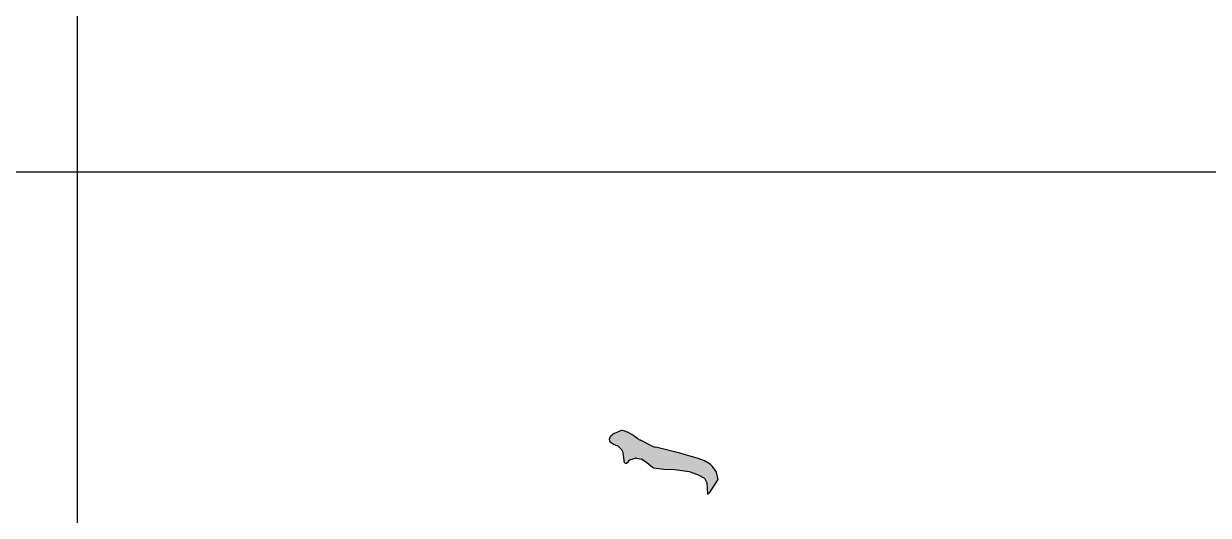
# Model space of a CAD drawing. Extents: x -17471 to 313636, y -71590 to 757901.
# Drawn here: x 310556 to 311759, y 316069 to 316568 of the extents above; entities that cross this region are included whole.
import ezdxf

# ---------------------------------------------------------------- set-up
doc = ezdxf.new("R2010")
doc.units = 0
doc.header["$LTSCALE"] = 1000
doc.header["$MEASUREMENT"] = 0
for name, color, linetype in [('1505', 2, 'Continuous'), ('图框', 7, 'Continuous'), ('签名', 7, 'Continuous')]:
    doc.layers.add(name, color=color, linetype=linetype)

# ---------------------------------------------------------------- blocks, each defined once
blk = doc.blocks.new('新块.dwgASFDFDD')
at = {"layer": '签名'}
h = blk.add_hatch(color=256, dxfattribs=at)
h.paths.add_polyline_path([(95269.7, 23100.4), (95293.6, 23097.2), (95307, 23092.2), (95318, 23086.2), (95321.7, 23078.8), (95322.6, 23070.1), (95323.1, 23062.3), (95323.1, 23060.5), (95327.2, 23064.1), (95333.2, 23073.3), (95340.1, 23083.9), (95337.3, 23095.8), (95334.1, 23100.7, 0.161293), (95315.5, 23115.2), (95307.9, 23117.9), (95278.5, 23126.6), (95239.3, 23136.2, -0.055927), (95231.5, 23139.1), (95214.7, 23147.4, -0.036786), (95210, 23150.3), (95200.6, 23156.8, 0.116967), (95184.5, 23163.2, 0.125161), (95182.7, 23162.9), (95173, 23158.5, 0.089225), (95171.9, 23157.7, -0.045924), (95172.4, 23158.1), (95166.6, 23154.1, 0.195275), (95165, 23151.8), (95164.4, 23148.7, 0.293872), (95165.9, 23145), (95172.2, 23140.4), (95178.7, 23138.1), (95185.6, 23131.2), (95187.9, 23114.8, 0.040442), (95187.9, 23114.2, 0.74192), (95194.7, 23112.1), (95197.1, 23115.6), (95207.2, 23118.8), (95217.3, 23117), (95225.1, 23111.5), (95233.9, 23103.9, 0.146226), (95235.9, 23103.1), (95252.7, 23100.9)])
h.paths.add_polyline_path([(95548, 22693.9, -0.224051), (95555, 22679.5), (95555.4, 22647.3, 0.252735), (95564, 22631.7), (95571.7, 22626.8), (95579.1, 22627.5, 0.405395), (95595.9, 22647.5), (95594.6, 22666), (95608.9, 22670), (95613, 22672.1), (95599.2, 22679.7), (95596.7, 22689.9), (95597.1, 22708.4, 0.116113), (95595.3, 22716.8), (95586, 22736.6, 0.062977), (95583.4, 22740.6), (95572.6, 22753.7, 0.230474), (95557.6, 22760.5), (95543.7, 22760.1), (95539.3, 22758.9, 0.141943), (95530.3, 22753.6), (95518.3, 22740.6, 0.175293), (95513.3, 22728.9), (95513.1, 22726.5), (95514.7, 22719.9), (95515.7, 22719.9)])
h.paths.add_polyline_path([(95518.4, 22529, 0.097987), (95516.6, 22536), (95511.3, 22547, 0.115547), (95505.9, 22553.7), (95485.9, 22569.3), (95463.1, 22580.3), (95452.3, 22580.5), (95442.6, 22575.2), (95433.8, 22557.6), (95441.3, 22543, 0.112428), (95446.7, 22536.7), (95458, 22528.3), (95467.9, 22522, -0.190711), (95476, 22510.8), (95484.2, 22478.8, -0.218827), (95481.4, 22463.4), (95468.3, 22444.6), (95472.4, 22438.7, 0.115033), (95478.7, 22433), (95489.8, 22426.8, 0.14431), (95500.2, 22424.5), (95505.7, 22424.8), (95512, 22438.8, 0.064737), (95513.4, 22443.4), (95519.4, 22478.3, 0.042109), (95519.6, 22481.4), (95519.6, 22507)])
h.paths.add_polyline_path([(95343.3, 22082.5, 0.133698), (95345.6, 22085.7), (95349.6, 22096.5), (95349.2, 22108.4), (95349.2, 22112.9), (95345.5, 22115.1), (95337.3, 22115.5), (95322.2, 22115.3), (95315.2, 22116, -0.296761), (95308.8, 22121.1), (95307.2, 22125.7), (95303.6, 22125.7), (95300.2, 22120.4, -0.111035), (95297.8, 22118.1), (95293, 22115.1), (95284.5, 22105.7, -0.159662), (95280.4, 22103.4), (95274.4, 22102.1), (95259.2, 22103.4), (95259.1, 22102.6), (95258.7, 22095.4), (95259.4, 22089.2), (95264.6, 22083.6), (95272.6, 22075.7), (95277.1, 22076), (95281.6, 22079.5), (95285.4, 22078.1), (95289.2, 22073.3), (95290.5, 22065.7), (95289.6, 22046.8, 0.22558), (95292, 22040.9), (95300.6, 22033.2), (95304.4, 22033.9), (95313, 22045.3), (95323.1, 22054.3, 0.121444), (95325.1, 22057.3), (95330, 22070.3, -0.134274), (95332.3, 22073.5)])
for p, q in [((95165, 23151.8), (95164.4, 23148.7)), ((95172.4, 23158.1), (95166.6, 23154.1)), ((95182.7, 23162.9), (95173, 23158.5)), ((95185.8, 23163), (95184.9, 23163.2)), ((95210, 23150.3), (95200.6, 23156.8)), ((95165.9, 23145), (95172.2, 23140.4)), ((95172.2, 23140.4), (95177.9, 23138.4)), ((95179.3, 23137.5), (95184.7, 23132.1)), ((95185.7, 23130), (95187.9, 23115.1)), ((95231.5, 23139.1), (95214.7, 23147.4)), ((95278.5, 23126.6), (95239.3, 23136.2)), ((95187.9, 23115.1), (95187.9, 23114.2)), ((95194.7, 23112.1), (95196.3, 23114.5)), ((95198.3, 23116), (95206.3, 23118.5)), ((95208.1, 23118.6), (95216.5, 23117.1)), ((95218, 23116.5), (95225.1, 23111.5)), ((95225.1, 23111.5), (95233.9, 23103.9)), ((95307.9, 23117.9), (95278.5, 23126.6)), ((95315.5, 23115.2), (95307.9, 23117.9)), ((95235.9, 23103.1), (95252.7, 23100.9)), ((95252.7, 23100.9), (95269.7, 23100.4)), ((95269.7, 23100.4), (95293.6, 23097.2)), ((95293.6, 23097.2), (95307, 23092.2)), ((95307, 23092.2), (95318, 23086.2)), ((95337.3, 23095.8), (95334.1, 23100.7)), ((95340.1, 23083.9), (95337.3, 23095.8)), ((95318, 23086.2), (95321.7, 23078.8)), ((95321.7, 23078.8), (95322.6, 23070.1)), ((95327.2, 23064.1), (95333.2, 23073.3)), ((95333.2, 23073.3), (95340.1, 23083.9)), ((95322.6, 23070.1), (95323.1, 23062.3)), ((95323.1, 23060.5), (95327.2, 23064.1)), ((95323.1, 23062.3), (95323.1, 23060.5))]:
    blk.add_line(p, q)
for centre, radius, start, end in [((95168.1, 23148), 3.75, 168.68, 234.1864), ((95168.7, 23151), 3.75, 124.4824, 168.68), ((95174.6, 23155), 3.75, 114.6051, 124.4824), ((95184.2, 23159.5), 3.75, 79.7053, 114.6051), ((95179.1, 23126.1), 37.5, 55.0311, 79.7053), ((95231.5, 23181), 37.5, 235.0311, 243.458), ((95176.6, 23134.9), 3.75, 45.026, 70.3616), ((95182, 23129.4), 3.75, 8.1401, 45.026), ((95248.2, 23172.6), 37.5, 243.458, 256.2621), ((95191.6, 23114.2), 3.75, 180, 326.2905), ((95199.5, 23112.4), 3.75, 107.63, 146.2905), ((95207.4, 23115), 3.75, 79.7053, 107.63), ((95215.8, 23113.4), 3.75, 54.8009, 79.7053), ((95302.9, 23079.9), 37.5, 33.7126, 70.3627), ((95236.4, 23106.8), 3.75, 229.4252, 262.702)]:
    blk.add_arc(centre, radius, start, end)
blk = doc.blocks.new('A$C12B23ACB')
at = {"layer": '图框', "color": 0, "xscale": 0.9426375031471252, "yscale": 0.9426375031471252, "zscale": 0.9426375031471252}
blk.add_blockref('新块.dwgASFDFDD', (-85909.3, -24020.3, -1767.4), dxfattribs=at)
blk = doc.blocks.new('结构图签1')
at = {"layer": '图框', "color": 0}
blk.add_line((333761.4, 47457.4), (339770.6, 47457.4), dxfattribs=at)
blk.add_lwpolyline([(337745.4, 42875.8), (337745.4, 48652.6)], dxfattribs=at)
at = {"layer": '1505', "xscale": 0.667, "yscale": 0.667, "zscale": 0.667}
blk.add_blockref('A$C12B23ACB', (335753.4, 48652.6), dxfattribs=at)

msp = doc.modelspace()

# ---------------------------------------------------------------- block references
msp.add_blockref('结构图签1', (-27134.7, 268960.3))

doc.saveas('drawing.dxf')
